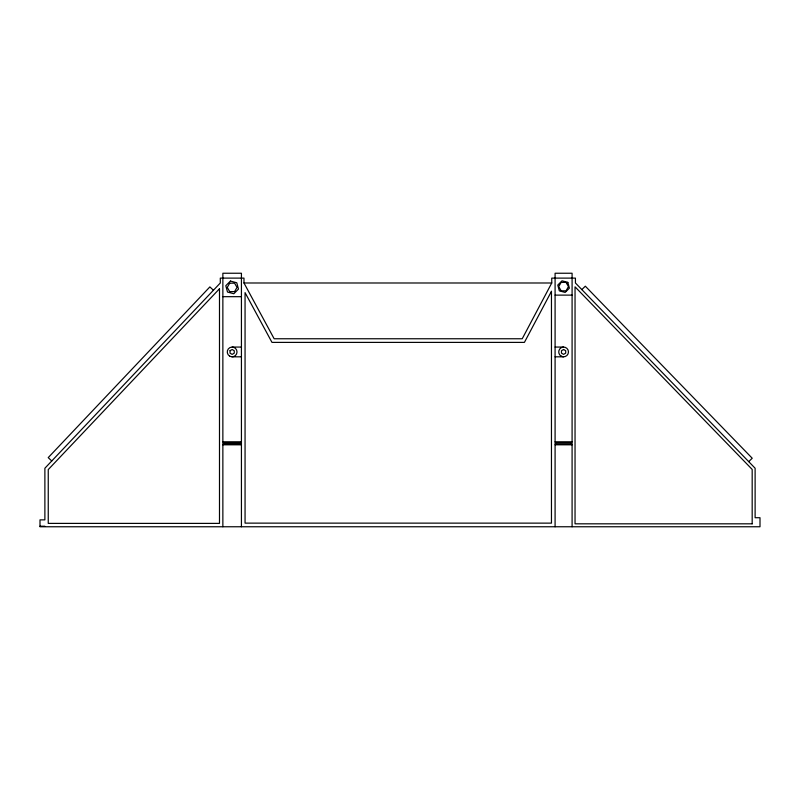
<?xml version="1.0" encoding="UTF-8"?>
<svg xmlns="http://www.w3.org/2000/svg" width="800" height="800" viewBox="0 0 800 800"><rect width="100%" height="100%" fill="white"/><g stroke="black" fill="none" stroke-linecap="round" stroke-linejoin="round"><path stroke-width="1.2" d="M551.75 282.99L522.23 338.76L274.15 338.76L243.98 282.99L243.98 278.11L220.3 278.11L220.3 282.99L44.88 468.24L44.88 519.87L40 519.87L40 526.76L760 526.76L760 517.72L755.12 517.72L755.12 468.24L575.43 282.99L575.43 278.11L551.75 278.11L551.75 282.99L243.98 282.99M566.68 283.52L567.84 282.36L569.4 288.17L565.15 292.42L559.34 290.86L557.78 285.06L562.03 280.81L567.84 282.36M581.83 289.59L585.33 286.19L752.22 458.24L748.72 461.64M555.09 295.12L572.09 295.12M222.86 296.68L241.43 296.68M232.21 347.06L241.43 347.06M555.09 347.06L563.59 347.06M232.07 356.82L241.43 356.82M555.09 356.82L563.59 356.82M222.86 441.79L241.43 441.79M555.09 441.79L572.09 441.79M222.86 444.8L241.43 444.8M555.09 444.8L572.09 444.8M40 526.22L44.88 526.22M213.42 290.26L209.88 286.9L48.22 457.62L51.76 460.97M572.09 526.76L572.09 273.24L555.09 273.24L555.09 526.76M241.43 526.76L241.43 273.24L222.86 273.24L222.86 526.76M230.05 350.69L230.01 353.13L232.11 354.38L234.24 353.19L234.27 350.75L232.18 349.5L230.05 350.69M551.46 291.32L524.41 342.39L271.98 342.39L245.06 292.62L245.06 523.13L551.46 523.13L551.46 291.32M229.7 283.17L227.27 287.4L229.7 291.62L234.58 291.62L237.02 287.4L234.58 283.17L229.7 283.17M561.15 282.39L558.71 286.61L561.15 290.84L566.03 290.84L568.47 286.61L566.03 282.39L561.15 282.39M219.49 288.76L48.25 469.58L48.25 523.39L219.49 523.39L219.49 288.76M230.44 281.06L225.8 285.7L227.5 292.04L233.84 293.74L238.48 289.1L236.78 282.76L230.44 281.06M563.59 349.5L561.48 350.72L561.48 353.16L563.59 354.38L565.7 353.16L565.7 350.72L563.59 349.5M571.23 442.65L555.95 442.65L555.95 443.94L571.23 443.94L571.23 442.65M240.42 442.8L223.87 442.8L223.87 443.79L240.42 443.79L240.42 442.8M752.18 523.82L575.04 523.82L575.04 286.82L752.18 469.43L752.18 523.82M229.64 356.13A4.88 4.88 0 0 0 237.02 352.01A4.88 4.88 0 0 0 229.77 347.68A4.88 4.88 0 0 0 229.64 356.13M561.16 356.16A4.87 4.87 0 0 0 568.47 351.94A4.87 4.87 0 0 0 561.16 347.72A4.87 4.87 0 0 0 561.16 356.16"/></g></svg>
